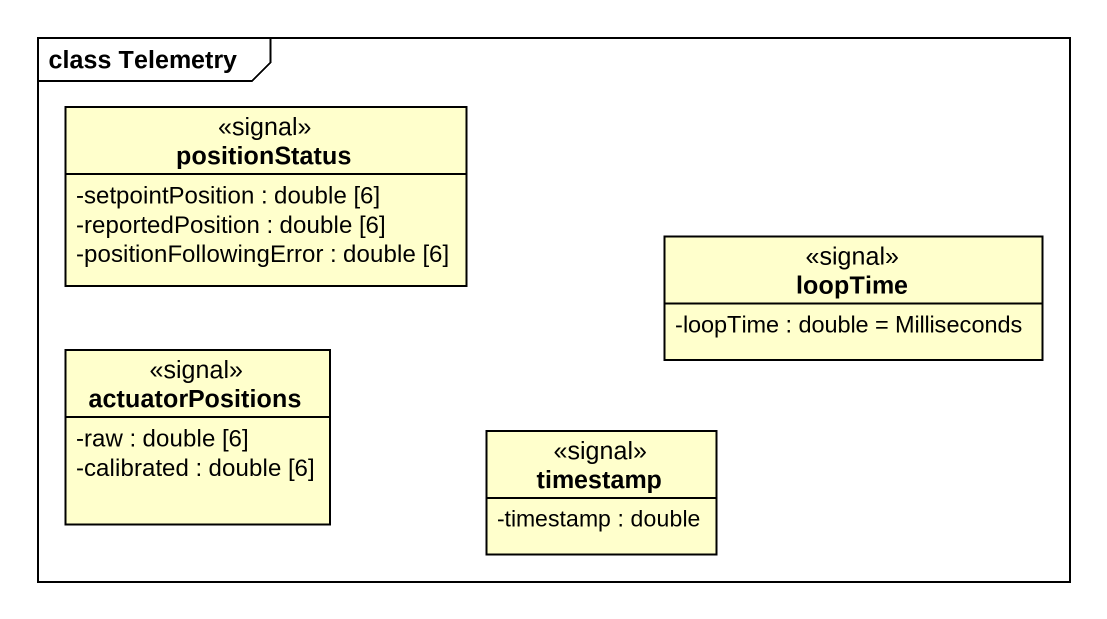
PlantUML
@startuml
mainframe class Telemetry
hide circle
hide empty members
skinparam classAttributeIconSize 0
class positionStatus <<signal>> {
  -setpointPosition : double [6]
  -reportedPosition : double [6]
  -positionFollowingError : double [6]
}
class loopTime <<signal>> {
  -loopTime : double = Milliseconds
}
class actuatorPositions <<signal>> {
  -raw : double [6]
  -calibrated : double [6]
}
class timestamp <<signal>> {
  -timestamp : double
}
@enduml
